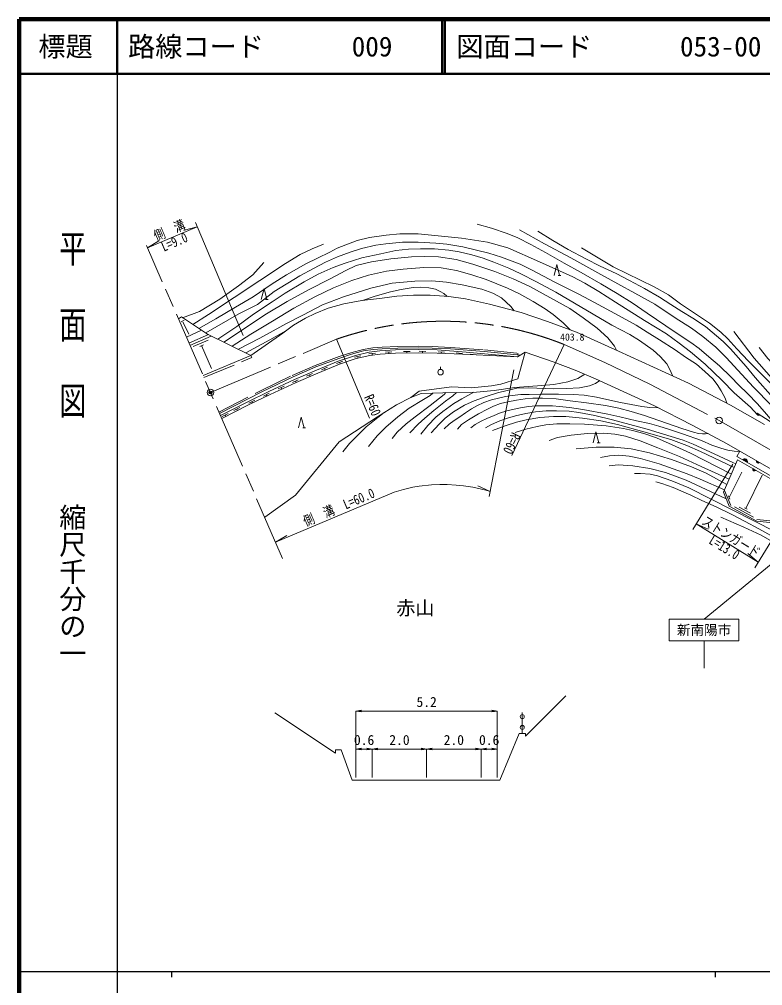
# Model space of a CAD drawing. Units: millimetres at full size, sheet at 1:1000, with parts at other scales. Extents: x 40000 to 680000, y 20000 to 380000.
# Drawn here: x 40000 to 176728, y 202409 to 380000 of the extents above; entities that cross this region are included whole.
import ezdxf
from ezdxf.enums import TextEntityAlignment as Align

# ---------------------------------------------------------------- set-up
doc = ezdxf.new("R2010")
doc.units = ezdxf.units.MM
doc.header["$LTSCALE"] = 1000
doc.header["$PDMODE"] = 32
doc.header["$PDSIZE"] = 500
doc.linetypes.add('CHAIN', pattern=[18.5, 12, -1.5, 3.5, -1.5])
doc.linetypes.add('DASHED', pattern=[7.5, 6, -1.5])
for name, color, linetype, lineweight in [('M-BGD', 7, 'Continuous', 13), ('M-BMK', 2, 'CHAIN', 13), ('M-BMK-SRVR', 3, 'Continuous', 13), ('M-STR-HTXT', 7, 'Continuous', 13), ('M-STR-STRC', 7, 'Continuous', 13), ('M-TTL', 2, 'Continuous', 140), ('M-TTL-BAND', 7, 'Continuous', 25), ('M-TTL-LINE', 7, 'Continuous', 50)]:
    doc.layers.add(name, color=color, linetype=linetype, lineweight=lineweight)
for name, color, linetype in [('M-BMK-HTXT', 7, 'Continuous'), ('M-OTRS', 6, 'Continuous'), ('M-TTL-TXT', 7, 'Continuous')]:
    doc.layers.add(name, color=color, linetype=linetype)
doc.styles.add('@ＭＳ ゴシック', font='')
doc.styles.add('ＭＳ ゴシック', font='')
doc.styles.get('@ＭＳ ゴシック').set_extended_font_data('@MS Gothic')
doc.styles.get('ＭＳ ゴシック').set_extended_font_data('MS Gothic')

# ---------------------------------------------------------------- blocks, each defined once
blk = doc.blocks.new('open_arrow')
at = {"color": 0, "linetype": 'Continuous', "lineweight": -2}
blk.add_lwpolyline([(7.5, 1.25), (0, 0), (7.5, -1.25)], dxfattribs=at)

msp = doc.modelspace()

# ---------------------------------------------------------------- hatches: boundary and pattern name
at = {"layer": 'M-BGD'}
for points in [[(175715, 307633), (176242, 307295, -0.84072)], [(173046, 299072, -0.82183), (173905, 298578)], [(175609, 298866), (176151, 298554, -0.84072)], [(174903, 297426), (175446, 297114, -0.84072)]]:
    msp.add_hatch(color=256, dxfattribs=at).paths.add_polyline_path(points)

# ---------------------------------------------------------------- linework, layer by layer
for p, q in [((139111, 332915), (139611, 332915)), ((85257, 328505), (85757, 328505)), ((70291, 324688), (69749, 324432)), ((70211, 324318), (70085, 324259)), ((70148, 324289), (71173, 322112)), ((70730, 321583), (73508, 322864)), ((74784, 322058), (71202, 320499)), ((75315, 321799), (71382, 320087)), ((74727, 321052), (71977, 319855)), ((73853, 320181), (73211, 319901)), ((73532, 320041), (75364, 315830)), ((73787, 314559), (82598, 318243)), ((82598, 318243), (82771, 317828)), ((102815, 318169), (101644, 317905)), ((102229, 318037), (102295, 317744)), ((105487, 318656), (104296, 318514)), ((104892, 318585), (104927, 318287)), ((108544, 318893), (107347, 318819)), ((107946, 318856), (107964, 318557)), ((111878, 318973), (110678, 318955)), ((111278, 318964), (111282, 318664)), ((114756, 318972), (113556, 318992)), ((114156, 318982), (114151, 318682)), ((118222, 318837), (117025, 318924)), ((117623, 318880), (117603, 318604)), ((121521, 318597), (120324, 318684)), ((120923, 318640), (120912, 318461)), ((124104, 318365), (122909, 318479)), ((123506, 318422), (123500, 318340)), ((131609, 317949), (133039, 318846)), ((131716, 318643), (131687, 318345)), ((99492, 317154), (98355, 316771)), ((98923, 316963), (99019, 316678)), ((117476, 315657), (117476, 316157)), ((93895, 314891), (92796, 314409)), ((93345, 314650), (93466, 314375)), ((96683, 316058), (95573, 315603)), ((96128, 315831), (96242, 315553)), ((88729, 312574), (87640, 312070)), ((91315, 313772), (90226, 313268)), ((90771, 313520), (90897, 313248)), ((85973, 311297), (84893, 310774)), ((85433, 311035), (85564, 310765)), ((88185, 312322), (88311, 312050)), ((83291, 310000), (82211, 309477)), ((82751, 309739), (82882, 309468)), ((78409, 307557), (77338, 307015)), ((77874, 307286), (78009, 307018)), ((80548, 308639), (79477, 308097)), ((80012, 308368), (80148, 308101)), ((176242, 307295), (175715, 307633)), ((92117, 304905), (92617, 304905)), ((146313, 302193), (146813, 302193)), ((171993, 299679), (172542, 300632)), ((171993, 299679), (184081, 292718)), ((172102, 299039), (183831, 292284)), ((173046, 299072), (173905, 298578)), ((176151, 298554), (175609, 298866)), ((170559, 292127), (172864, 296792)), ((175446, 297114), (174903, 297426)), ((173620, 290111), (176622, 296215)), ((169717, 293404), (170845, 290624)), ((170427, 292451), (170690, 291802)), ((171516, 290414), (175047, 288537)), ((172391, 290357), (174510, 289230)), ((173372, 290243), (173867, 289980)), ((175656, 288107), (178636, 287764)), ((132507, 248748), (132507, 252615))]:
    msp.add_line(p, q, dxfattribs=at)
at = {"layer": 'M-BGD', "linetype": 'DASHED'}
msp.add_line((73967, 314147), (82771, 317828), dxfattribs=at)
at = {"layer": 'M-BGD'}
for points in [[(179062, 305482), (177450, 307440), (175770, 309330), (173950, 311230), (172370, 312770), (170880, 314280), (168810, 316300), (166850, 317990), (165020, 319480), (163490, 320590), (160840, 322360), (158930, 323680), (155470, 326010), (152710, 327880), (149960, 329600), (146930, 331420), (143370, 333480), (140220, 335200), (136750, 337120), (134110, 338640), (131670, 339830), (129740, 340660), (126850, 341620), (124230, 342350)], [(131990, 341330), (136580, 338750), (141450, 336190), (146420, 333390), (156903, 327644), (160630, 325160), (163650, 323260), (165710, 321710), (168110, 319780), (170020, 317840), (175020, 312370), (178330, 309020), (187993, 300508), (191200, 298150), (193730, 296610), (199861, 292095)], [(178590, 310530), (175337, 314207), (173710, 316170), (170783, 319434), (169470, 320780), (166237, 323532), (163860, 325100), (161850, 326330), (159810, 327580), (157720, 328940), (154970, 330520), (152200, 332030), (149780, 333270), (146860, 334660), (144210, 335990), (140920, 337700), (138130, 339350), (135400, 341090)], [(73025, 323182), (76170, 324950), (79750, 327120), (83020, 329000), (86510, 331390), (89150, 333020), (92680, 335046), (94830, 336130), (97120, 337240), (98480, 337940), (102139, 339349), (104430, 339880), (107450, 340330), (109980, 340550), (113350, 340550), (121303, 339786), (126140, 339060), (129830, 338020), (135696, 335447), (141790, 332650), (144010, 331530), (146560, 330010), (149630, 328040), (154980, 324660), (159030, 322180), (161390, 320510), (163460, 318890), (166140, 316610), (169250, 313650), (171510, 311380), (174480, 308710), (175774, 307295)], [(71918, 323911), (74800, 325770), (88949, 335151), (91670, 336760), (93860, 337800), (95940, 338660)], [(170107, 309462), (169800, 310390), (169120, 311750), (168380, 312910), (167530, 313910), (166090, 315300), (164580, 316610), (162540, 317920), (160600, 319250), (157740, 321120), (155490, 322520), (153430, 323770), (150230, 325560), (145820, 327960), (142910, 329470), (138500, 331700), (134340, 333890), (132110, 334980), (128670, 336290), (126350, 337050), (121595, 338201), (118620, 338690), (116600, 338890), (113330, 339070), (110470, 339070), (107410, 338760), (105560, 338500), (102950, 337870), (100830, 337200), (98500, 336350), (96340, 335380), (94120, 334220), (91610, 332830), (86860, 330010), (83830, 327570), (80390, 325900), (74281, 322355)], [(76544, 321199), (79990, 323570), (83080, 325820), (86500, 328090), (88890, 329660), (92390, 331740), (94990, 333140), (97700, 334380), (99950, 335200), (103000, 336170), (106470, 336900), (109230, 337500), (111600, 337770), (113760, 337830), (116350, 337830), (119030, 337560), (120910, 337250), (123220, 336690), (125320, 336110), (127250, 335380), (130010, 334280), (132260, 333250), (135150, 331750), (138680, 329840), (148984, 323809), (152320, 322070), (154060, 320980), (156610, 319190), (157880, 318040), (159080, 316700), (159600, 315780), (160197, 314433)], [(143380, 337980), (149236, 334536), (156795, 330859), (159410, 329340), (161640, 327700), (166961, 324147), (169000, 322480), (170320, 321270), (172000, 319430), (174120, 317180), (178278, 312987)], [(149829, 319187), (149490, 319930), (148240, 321440), (146270, 323230), (143720, 325140), (141240, 326880), (133913, 330898), (130840, 332320), (127440, 333680), (123420, 335010), (120370, 335840), (117070, 336360), (114560, 336420), (112160, 336350), (108320, 335990), (104780, 335410), (101970, 334750), (100060, 333830), (97150, 332310), (93190, 330300), (89280, 328160), (85470, 325880), (77615, 320676)], [(70038, 325148), (73160, 326320), (76880, 328600), (80300, 331020), (82950, 333070), (85000, 335320)], [(79128, 319937), (82560, 322120), (86550, 324540), (90510, 326890), (94340, 329010), (97790, 330670), (101180, 332030), (104250, 332990), (107550, 333690), (110600, 334070), (114380, 334380), (117570, 334300), (120390, 333840), (123210, 333050), (125850, 332170), (129810, 330570), (132010, 329540), (134540, 328150), (136740, 326810), (138210, 325760), (140060, 324250), (141307, 322931)], [(138361, 332915), (138861, 334915), (139361, 332915)], [(80302, 319364), (84210, 321400), (89120, 324110), (92130, 325660), (95760, 327510), (99640, 328980), (104650, 330600), (108600, 331500), (112720, 331910), (115890, 331930), (118570, 331720), (121480, 331200), (125080, 330400), (127090, 329700), (128700, 328800), (130400, 327230), (131020, 326457)], [(84507, 328505), (85007, 330505), (85507, 328505)], [(103108, 328318), (105480, 329100), (108290, 329890), (110260, 330340), (112420, 330690), (113780, 330750), (115310, 330660), (116540, 330380), (117430, 329980), (118070, 329600), (118670, 329060)], [(82598, 318243), (88459, 322319), (90439, 323805), (92644, 325061), (94405, 325953), (96815, 326902), (99681, 327715), (103025, 328309), (106735, 328727), (109441, 329099), (112520, 329336), (115556, 329336), (119022, 329068), (122081, 328648), (126494, 327670), (132278, 326120), (137166, 324469), (142498, 322489), (150229, 319006), (163058, 313121), (170802, 309101), (177032, 305544)], [(82598, 318243), (74585, 322155), (69811, 325298), (69271, 324936)], [(81648, 318707), (86091, 321086), (89030, 322747)], [(171430, 322650), (175180, 317740), (178330, 314110)], [(176080, 319710), (177680, 317680), (180240, 314940), (183520, 312040), (187490, 308660), (190500, 305830), (194030, 302750), (197600, 299500), (201150, 296600), (204920, 293710), (209140, 290930), (213370, 288310), (223309, 282661), (228560, 279940), (233100, 277780), (236990, 276050), (240390, 274660), (244690, 273340), (247940, 272600), (251190, 272180), (254590, 271980), (256040, 272040)], [(76842, 307540), (84624, 311529), (90342, 314299), (94533, 316124), (98924, 317743), (101080, 318446), (103308, 319058), (105083, 319332), (106739, 319446), (109646, 319582), (113338, 319641), (115955, 319591), (119299, 319417), (125527, 318957), (132164, 318297)], [(76999, 307180), (81907, 309663), (85884, 311587), (90644, 313792), (94642, 315547), (98658, 317190), (101808, 318249), (104349, 318822), (106306, 319056), (109196, 319233), (113350, 319295), (116865, 319236), (122215, 318847), (131609, 317949)], [(77239, 306629), (82173, 309126), (86141, 311044), (90891, 313245), (94877, 314994), (98867, 316627), (101970, 317671), (104451, 318230), (106360, 318458), (109219, 318634), (113350, 318695), (116838, 318637), (121517, 318435), (131551, 317954)], [(85135, 288486), (90808, 292542), (98811, 302380), (105883, 306975), (109365, 309180), (112042, 310484), (113525, 311646), (119478, 312454), (123141, 312278), (126876, 312669), (128570, 312921), (131684, 313904), (133039, 318846)], [(133039, 318846), (138168, 317056), (142242, 315535), (145995, 313951), (156844, 308948), (163775, 305398), (170102, 302038), (190229, 290446), (195644, 286832), (213816, 275002), (227731, 265512), (235462, 260197), (237176, 258834), (239852, 256944), (241970, 255618), (244796, 253948), (246852, 252933), (249577, 251891), (252134, 251017), (255081, 250343), (257892, 249953), (260576, 249814), (275558, 248538)], [(112042, 310484), (113905, 311207), (117911, 311386), (124109, 311484), (127330, 311803), (131168, 312338), (135288, 312622), (138315, 312900), (140916, 313385), (142733, 314002), (144005, 314791)], [(115730, 304030), (117200, 305610), (118310, 306720), (119880, 307890), (121880, 309070), (123650, 309870), (125890, 310700), (127950, 311380), (131513, 312201), (133700, 312280), (138170, 312120), (140670, 312130), (143020, 312290), (144880, 312650), (145980, 313060), (146758, 313599)], [(104220, 301500), (105810, 303440), (107440, 305060), (109620, 306930), (111700, 308560), (114340, 310130), (115540, 310870), (116059, 311303)], [(108560, 302960), (109520, 304160), (111150, 305650), (112820, 306950), (115560, 309030), (118121, 311049), (118450, 311394)], [(111810, 304000), (113360, 305620), (114610, 306680), (116270, 308130), (118370, 309840), (119760, 310820), (120430, 311426)], [(113830, 303780), (115120, 305370), (116580, 306890), (117920, 307950), (119940, 309380), (121370, 310250), (123570, 311475)], [(118170, 304750), (119060, 305590), (119980, 306290), (121020, 306970), (122070, 307700), (123180, 308440), (124170, 308970), (125430, 309570), (126850, 310060), (128120, 310380), (129400, 310670), (130660, 310850), (132230, 311030), (133780, 311080), (135870, 311120), (139200, 311140), (141880, 311070), (143870, 310960), (146150, 310580), (148090, 310110), (150580, 309610), (154475, 308834), (155940, 308680), (157485, 308619)], [(120570, 304710), (121320, 305510), (122610, 306390), (124460, 307480), (126100, 308350), (127230, 308880), (128500, 309370), (129860, 309700), (131470, 310040), (133020, 310270), (134440, 310400), (136250, 310400), (138760, 310240), (141330, 309900), (144340, 309540), (147800, 309040), (150260, 308560), (152530, 307940), (154980, 307200), (161861, 304784), (164000, 304100), (164940, 303900), (165650, 303820), (166220, 303800), (166674, 303858)], [(99510, 300510), (100740, 302030), (102360, 303730), (103800, 305090), (105960, 306850), (107129, 307764)], [(123020, 304930), (123830, 305520), (124920, 306130), (126000, 306620), (127320, 307210), (128330, 307610), (129690, 308030), (130990, 308350), (132480, 308640), (133690, 308830), (134950, 308950), (136060, 308990), (138080, 308960), (139350, 308870), (141210, 308690), (143630, 308310), (148225, 307413), (150450, 306960), (153490, 306240), (155920, 305710), (157620, 305240), (159590, 304630), (161970, 303850), (165489, 302575), (167360, 301760), (169220, 301130), (170300, 300850), (171470, 300620), (172070, 300580), (172542, 300632)], [(125730, 304950), (126840, 305510), (128410, 306230), (129810, 306700), (131260, 307130), (133160, 307540), (134970, 307870), (136900, 308060), (138810, 308060), (141160, 307970), (142920, 307760), (145830, 307200), (149090, 306410), (155479, 304671), (162077, 302662), (163910, 301930), (166220, 300900), (171251, 298551), (171788, 298317)], [(175715, 307633), (187294, 300192), (194535, 295474), (200064, 291966), (205550, 288310), (212902, 283190), (222511, 276710), (234420, 268553), (242659, 262946), (244920, 261556), (247865, 259935), (250191, 258877), (253330, 257845), (256182, 257253)], [(91367, 304905), (91867, 306905), (92367, 304905)], [(127050, 304460), (129340, 305320), (131470, 305980), (133200, 306400), (135730, 306810), (138260, 307030), (140550, 307030), (143590, 306710), (146980, 306230), (150010, 305540), (154840, 304180), (159810, 302790), (162750, 301670), (165300, 300580), (169050, 298800), (171479, 297607)], [(131210, 304040), (133150, 304700), (135270, 305180), (136830, 305450), (138850, 305660), (141230, 305670), (143930, 305610), (147950, 305290), (151130, 304780), (152800, 304420), (154860, 303870), (157200, 303070), (160090, 301810), (163450, 300280), (170969, 296438)], [(137460, 302620), (138960, 303160), (141490, 303580), (144530, 303870), (147450, 303960), (149520, 303780), (151490, 303380), (154200, 302510), (157470, 301270), (161440, 299660), (165430, 297800), (170552, 295479)], [(145563, 302193), (146063, 304193), (146563, 302193)], [(142420, 301080), (146090, 301400), (149410, 301380), (152530, 301070), (155890, 300330), (159970, 299100), (163620, 297750), (166310, 296580), (170134, 294521)], [(146880, 299460), (148580, 299800), (150270, 299890), (152190, 299740), (154280, 299320), (157660, 298290), (162850, 296460), (165230, 295470), (169699, 293523)], [(183831, 292284), (178566, 287470), (175658, 287804), (170567, 290511), (169516, 293102), (172102, 299039)], [(148520, 297970), (150170, 298100), (152850, 297950), (155960, 297480), (158830, 296730), (162670, 295310), (170003, 291901)], [(153150, 296550), (154270, 296560), (156010, 296430), (157350, 296120), (160020, 295190), (163140, 293870), (179092, 285835), (181450, 284510), (183040, 283500), (184780, 282250), (186820, 280690), (190920, 277520), (195020, 274500), (198580, 271760), (201880, 269050), (203980, 267070), (205730, 265060), (206450, 263830)], [(157080, 294980), (158190, 294690), (160240, 293950), (163504, 292548), (165560, 291580), (168180, 290390), (171040, 288990), (173510, 287720), (176040, 286380), (178220, 285110), (180400, 283790), (182140, 282680), (185105, 280447), (186500, 279360), (188620, 277800), (191820, 275440), (194210, 273580), (196520, 271520), (198380, 269580), (199560, 268070)], [(188930, 275890), (187660, 277220), (186080, 278770), (184640, 279990), (181960, 281900), (179340, 283560), (176420, 285200), (173250, 286700), (169020, 288510)], [(101919, 240154), (104919, 240154), (114919, 240154), (124919, 240154), (127919, 240154), (128372, 240154), (131917, 248748), (133097, 248748), (133097, 248242), (140527, 255672)], [(101919, 240154), (101222, 240154), (99221, 245776), (98161, 245776), (98161, 245138), (87010, 252561)]]:
    msp.add_lwpolyline(points, dxfattribs=at)
at = {"layer": 'M-BGD', "linetype": 'DASHED'}
msp.add_lwpolyline([(76722, 307815), (84490, 311797), (90216, 314572), (94421, 316402), (98826, 318026), (100994, 318733), (103246, 319352), (105050, 319630), (106722, 319745), (109636, 319882), (113338, 319941), (115966, 319890), (119318, 319716), (125553, 319256), (131716, 318643)], dxfattribs=at)
at = {"layer": 'M-BGD'}
for centre, radius in [((117476, 315157), 500), ((132507, 251865), 375), ((132507, 249865), 375)]:
    msp.add_circle(centre, radius, dxfattribs=at)
for centre, radius, start, end in [((176008, 307510), 318, 157.16422, 317.38195), ((173427, 298740), 505, 341.2331, 138.89129), ((175907, 298757), 318, 159.95333, 320.17106), ((175202, 297317), 318, 159.95333, 320.17106)]:
    msp.add_arc(centre, radius, start, end, dxfattribs=at)
at = {"layer": 'M-BMK'}
for p, q in [((88437, 280898), (63393, 338443)), ((75157, 311413), (98349, 321216))]:
    msp.add_line(p, q, dxfattribs=at)
msp.add_lwpolyline([(140228, 320232), (147722, 316919), (155943, 312954), (168713, 306287), (179104, 300329), (192940, 291746), (218474, 274924), (238076, 261553), (240506, 259883), (243790, 258022), (245768, 256980), (248846, 255691), (252841, 254319), (256558, 253410), (260132, 252746), (264111, 252409), (275634, 251449)], dxfattribs=at)
msp.add_arc((117968, 264514), 60000, 68.2232, 109.08592, dxfattribs=at)
at = {"layer": 'M-BMK-SRVR'}
for centre in [(75157, 311413), (168713, 306287)]:
    msp.add_circle(centre, 600, dxfattribs=at)
at = {"layer": 'M-OTRS'}
msp.add_point((75157, 311413), dxfattribs=at)
at = {"layer": 'M-STR-HTXT'}
for p, q in [((63583, 338005), (72732, 341872)), ((72732, 341872), (70360, 341241)), ((81196, 321884), (72392, 342675)), ((63583, 338005), (65690, 339267)), ((98349, 321216), (104409, 306703)), ((130567, 299872), (140228, 320232)), ((126403, 292330), (130943, 315615)), ((163849, 286247), (171233, 298236)), ((126583, 293251), (124338, 294245)), ((190699, 290132), (165950, 269769)), ((175259, 279220), (182643, 291210)), ((164476, 287265), (175886, 280239)), ((164476, 287265), (166726, 286282)), ((87129, 283904), (89235, 285165)), ((175886, 280239), (173995, 281804)), ((101919, 240654), (101919, 252879)), ((127919, 252878), (101919, 252878)), ((127919, 240654), (127919, 252879)), ((101919, 245893), (104919, 245893)), ((104919, 240654), (104919, 245894)), ((104919, 245893), (114919, 245893)), ((114919, 240654), (114919, 245894)), ((114919, 245893), (124919, 245893)), ((124919, 240654), (124919, 245894)), ((124919, 245893), (127919, 245893))]:
    msp.add_line(p, q, dxfattribs=at)
msp.add_lwpolyline([(87129, 283904), (108947, 293126), (110691, 293618), (112382, 293992), (113560, 294188), (115809, 294436), (117376, 294508), (118673, 294506), (120348, 294420), (121669, 294285), (123427, 294013), (125777, 293480), (126583, 293251)], dxfattribs=at)
at = {"layer": 'M-STR-STRC'}
msp.add_line((165950, 265769), (165950, 260769), dxfattribs=at)
msp.add_lwpolyline([(159550, 265769), (172350, 265769), (172350, 269769), (159550, 269769)], close=True, dxfattribs=at)
at = {"layer": 'M-TTL'}
for p, q in [((40000, 380000), (40000, 20000)), ((680000, 380000), (40000, 380000))]:
    msp.add_line(p, q, dxfattribs=at)
at = {"layer": 'M-TTL-BAND'}
for p, q in [((58000, 370000), (58000, 20000)), ((40000, 205000), (579000, 205000)), ((68000, 205000), (68000, 204000)), ((168000, 205000), (168000, 204000))]:
    msp.add_line(p, q, dxfattribs=at)
at = {"layer": 'M-TTL-LINE'}
for p, q in [((58000, 380000), (58000, 370000)), ((117750, 380000), (117750, 370000)), ((118250, 380000), (118250, 370000)), ((40000, 370000), (680000, 370000))]:
    msp.add_line(p, q, dxfattribs=at)

# ---------------------------------------------------------------- block references
at = {"layer": 'M-STR-HTXT', "xscale": 133, "yscale": 133}
for p in [(101919, 252878), (101919, 245893), (104919, 245893), (114919, 245893), (124919, 245893)]:
    msp.add_blockref('open_arrow', p, dxfattribs=at)
at = {"layer": 'M-STR-HTXT', "xscale": 133, "yscale": 133, "rotation": 180}
for p in [(127919, 252878), (104919, 245893), (114919, 245893), (124919, 245893), (127919, 245893)]:
    msp.add_blockref('open_arrow', p, dxfattribs=at)

# ---------------------------------------------------------------- texts
at = {"layer": 'M-BGD', "style": 'ＭＳ ゴシック'}
msp.add_text('403.8', height=1320, dxfattribs=at).set_placement((141707, 321613), align=Align.MIDDLE_CENTER)
at = {"layer": 'M-BMK-HTXT', "style": 'ＭＳ ゴシック'}
msp.add_text('赤山', height=2566, dxfattribs=at).set_placement((112840, 271819), align=Align.MIDDLE_CENTER)
at = {"layer": 'M-STR-HTXT', "style": 'ＭＳ ゴシック', "width": 0.8}
for s, rotation, p in [('側\u3000溝', 22.912, (68178, 339891)), ('側\u3000溝\u3000L=60.0', 22.912, (99333, 289006)), ('ストンガード', 328.374, (170154, 283708))]:
    msp.add_text(s, height=1833, rotation=rotation, dxfattribs=at).set_placement(p, align=Align.BOTTOM_CENTER)
for s, rotation, p in [('L=9.0', 22.912, (68158, 339939)), ('L=13.0', 328.374, (170181, 283752))]:
    msp.add_text(s, height=1833, rotation=rotation, dxfattribs=at).set_placement(p, align=Align.TOP_CENTER)
msp.add_text('R=60', height=1833, rotation=292.664, dxfattribs=at).set_placement((104409, 306703), align=Align.BOTTOM_RIGHT)
msp.add_text('R=60', height=1833, rotation=244.615, dxfattribs=at).set_placement((130567, 299872), align=Align.TOP_RIGHT)
at = {"layer": 'M-STR-HTXT', "style": 'ＭＳ ゴシック'}
for s, p in [('5.2', (114919, 253089)), ('0.6', (103419, 246104)), ('2.0', (109919, 246104)), ('2.0', (119919, 246104)), ('0.6', (126419, 246104))]:
    msp.add_text(s, height=1833, dxfattribs=at).set_placement(p, align=Align.BOTTOM_CENTER)
at = {"layer": 'M-STR-STRC', "style": 'ＭＳ ゴシック'}
msp.add_text('新南陽市', height=1833, dxfattribs=at).set_placement((165950, 267769), align=Align.MIDDLE_CENTER)
at = {"layer": 'M-TTL-BAND', "style": '@ＭＳ ゴシック', "width": 1.4}
msp.add_text('平  面  図', height=3666, rotation=270, dxfattribs=at).set_placement((49777, 306475), align=Align.MIDDLE_RIGHT)
at = {"layer": 'M-TTL-BAND', "style": '@ＭＳ ゴシック'}
msp.add_text('縮尺千分の一', height=3666, rotation=270, dxfattribs=at).set_placement((49777, 261030), align=Align.MIDDLE_RIGHT)
at = {"layer": 'M-TTL-TXT', "style": 'ＭＳ ゴシック'}
msp.add_text('標題', height=3666, dxfattribs=at).set_placement((48500, 375000), align=Align.MIDDLE_CENTER)
for s, p in [('路線コード', (60000, 375000)), ('009', (101142, 375000)), ('図面コード', (120380, 375000)), ('053-00', (161521, 375000))]:
    msp.add_text(s, height=3666, dxfattribs=at).set_placement(p, align=Align.MIDDLE_LEFT)

doc.saveas('drawing.dxf')
